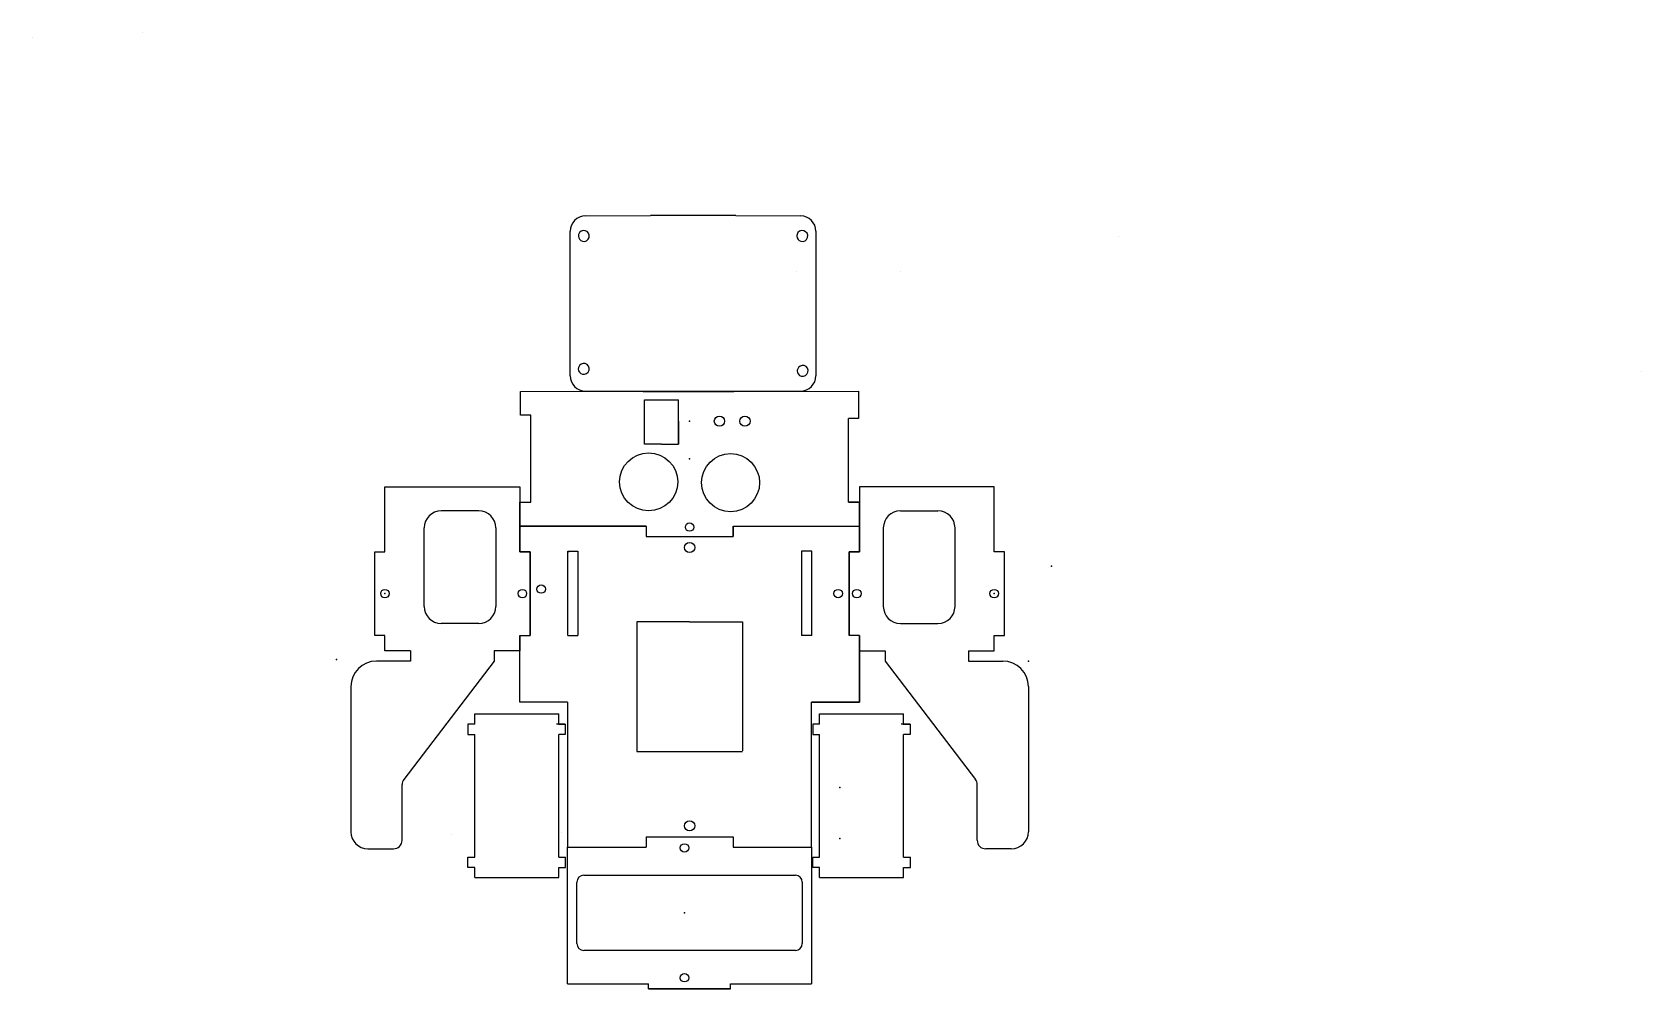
# Model space of a CAD drawing. Header units: millimetres. Extents: x -299 to 173, y -124 to 17594.
# Drawn here: x -298.6 to 173, y -123.7 to 156.4 of the extents above; entities outside this region: 1.
import ezdxf

# ---------------------------------------------------------------- set-up
doc = ezdxf.new("R2010")
doc.units = ezdxf.units.MM
doc.header["$MEASUREMENT"] = 0
doc.layers.add('CENFOBOT EXPOCENFO v1_CENFOBOT (1)', color=7, linetype='Continuous')

msp = doc.modelspace()

# ---------------------------------------------------------------- linework, layer by layer
at = {"layer": 'CENFOBOT EXPOCENFO v1_CENFOBOT (1)'}
for p, q in [((133.02, 17593.9), (133.02, 17530.21)), ((-266.21, 156.44), (-266.21, 156.44)), ((-298.61, 154.81), (-298.61, 154.81)), ((-136.52, 102.63), (-117.5, 102.75)), ((-92.5, 102.75), (-117.5, 102.75)), ((-92.5, 102.75), (-73.47, 102.63)), ((-141, 55.83), (-141, 98.13)), ((-69, 98.13), (-69, 55.83)), ((19.6, 96.73), (19.6, 96.73)), ((-74.83, 86.24), (-74.83, 86.24)), ((-44.17, 86.24), (-44.17, 86.24)), ((-74.47, 57.23), (-74.48, 57.22)), ((172.96, 57.2), (172.96, 57.2)), ((-155.5, 51.23), (-56.5, 51.26)), ((-155.5, 44.25), (-155.5, 51.23)), ((-136.5, 51.33), (-73.5, 51.33)), ((-119.58, 51.25), (-93.07, 51.25)), ((-119.58, 51.25), (-119.58, 51.25)), ((-119.25, 35.75), (-119.25, 48.75)), ((-119.25, 35.75), (-119.25, 48.75)), ((-119.25, 48.75), (-109.25, 48.75)), ((-109.25, 35.77), (-109.25, 48.75)), ((-93.07, 51.25), (-93.07, 51.25)), ((-56.5, 51.26), (-56.5, 43.25)), ((-152.5, 44.25), (-155.5, 44.25)), ((-152.5, 18.75), (-152.5, 44.25)), ((-109.25, 42.5), (-109.25, 35.77)), ((-56.5, 43.25), (-59.5, 43.25)), ((-59.5, 18.75), (-59.5, 43.25)), ((-114.25, 35.75), (-119.25, 35.75)), ((-114.25, 35.75), (-109.25, 35.77)), ((-195.25, 23.25), (-155.75, 23.25)), ((-195.25, 4.25), (-195.25, 23.25)), ((-155.75, 23.25), (-155.75, 4.25)), ((-16.75, 23.25), (-56.25, 23.25)), ((-56.25, 23.25), (-56.25, 4.25)), ((-16.75, 4.25), (-16.75, 23.25)), ((-167.75, 16.25), (-178.75, 16.25)), ((-155.75, 18.75), (-152.5, 18.75)), ((-155.75, 11.75), (-155.75, 18.75)), ((-56.5, 18.75), (-59.5, 18.75)), ((-59.5, 18.75), (-56.5, 18.75)), ((-59.5, 18.75), (-56.37, 18.75)), ((-56.37, 18.75), (-56.37, 4.25)), ((-44.25, 16.25), (-33.25, 16.25)), ((-183.75, -11.75), (-183.75, 11.25)), ((-162.75, 11.25), (-162.75, -11.75)), ((-118.74, 11.75), (-155.75, 11.75)), ((-155.75, 11.75), (-152.5, 11.75)), ((-155.75, 11.75), (-118.75, 11.75)), ((-155.75, 11.75), (-155.75, 4.25)), ((-155.75, 11.75), (-118.75, 11.75)), ((-155.75, 4.25), (-155.75, 11.75)), ((-118.75, 11.75), (-118.75, 8.75)), ((-118.74, 11.75), (-118.74, 8.75)), ((-93.27, 11.75), (-56.37, 11.76)), ((-93.27, 8.75), (-93.27, 11.75)), ((-93.26, 11.75), (-56.37, 11.76)), ((-93.26, 11.75), (-93.26, 8.75)), ((-49.25, 11.25), (-49.25, -11.75)), ((-28.25, -11.75), (-28.25, 11.25)), ((-118.75, 8.75), (-93.27, 8.75)), ((-118.74, 8.75), (-93.26, 8.75)), ((-198.25, -20.25), (-198.25, 4.25)), ((-198.25, 4.25), (-195.25, 4.25)), ((-155.75, 4.25), (-152.75, 4.25)), ((-152.75, 4.25), (-155.75, 4.25)), ((-152.75, 4.25), (-152.75, -20.25)), ((-152.75, -20.25), (-152.75, 4.25)), ((-141.72, 4.45), (-138.72, 4.45)), ((-141.72, -20.25), (-141.72, 4.45)), ((-141.26, 4.25), (-141.72, 4.25)), ((-138.72, 4.45), (-138.72, -20.25)), ((-73.22, 4.45), (-73.22, -20.25)), ((-70.22, 4.45), (-73.22, 4.45)), ((-70.22, -20.25), (-70.22, 4.45)), ((-56.37, 4.25), (-59.25, 4.25)), ((-59.25, 4.25), (-56.25, 4.25)), ((-59.25, -20.25), (-59.25, 4.25)), ((-59.25, 4.25), (-59.25, -20.25)), ((-59.25, 4.25), (-56.25, 4.25)), ((-13.75, 4.25), (-16.75, 4.25)), ((-13.75, -20.25), (-13.75, 4.25)), ((-167.75, -16.75), (-178.75, -16.75)), ((-106, -16.25), (-121.5, -16.25)), ((-121.5, -16.25), (-121.5, -54.25)), ((-106, -16.25), (-90.5, -16.25)), ((-90.5, -16.25), (-90.5, -54)), ((-44.25, -16.75), (-33.25, -16.75)), ((-195.25, -20.25), (-198.25, -20.25)), ((-195.25, -24.75), (-195.25, -20.25)), ((-155.75, -20.25), (-152.75, -20.25)), ((-155.75, -39.75), (-155.75, -20.25)), ((-155.75, -39.75), (-155.75, -20.25)), ((-155.75, -20.25), (-155.75, -24.75)), ((-155.75, -24.75), (-155.75, -20.25)), ((-155.75, -20.25), (-152.75, -20.25)), ((-141.72, -20.25), (-138.72, -20.25)), ((-70.22, -20.25), (-73.22, -20.25)), ((-56.25, -20.25), (-59.25, -20.25)), ((-56.25, -20.25), (-59.25, -20.25)), ((-56.25, -24.75), (-56.25, -20.25)), ((-56.25, -20.25), (-56.25, -24.75)), ((-56.25, -39.75), (-56.25, -20.25)), ((-56.25, -20.25), (-56.25, -39.75)), ((-16.75, -24.75), (-16.75, -20.25)), ((-16.75, -20.25), (-13.75, -20.25)), ((-187.75, -27.75), (-197.75, -27.75)), ((-187.75, -24.75), (-195.25, -24.75)), ((-163.25, -27.75), (-189.74, -62.44)), ((-187.75, -24.75), (-187.75, -27.75)), ((-163.25, -24.75), (-163.25, -27.75)), ((-155.75, -24.75), (-163.25, -24.75)), ((-56.25, -24.75), (-48.75, -24.75)), ((-48.75, -24.75), (-48.75, -27.75)), ((-48.75, -27.75), (-22.26, -62.44)), ((-24.25, -24.75), (-16.75, -24.75)), ((-24.25, -24.75), (-24.25, -27.75)), ((-24.25, -27.75), (-14.25, -27.75)), ((-205.25, -35.25), (-205.25, -77.75)), ((-6.75, -35.25), (-6.75, -77.75)), ((-141.75, -39.75), (-155.75, -39.75)), ((-141.75, -39.75), (-141.75, -82.25)), ((-70.25, -39.75), (-56.25, -39.75)), ((-70.25, -82.25), (-70.25, -39.75)), ((-56.25, -39.75), (-70.25, -39.75)), ((-168.93, -46.22), (-170.93, -46.22)), ((-170.93, -46.22), (-170.93, -49.22)), ((-168.93, -46.22), (-168.93, -43.22)), ((-168.93, -43.22), (-144.33, -43.22)), ((-142.42, -46.22), (-145, -46.22)), ((-144.42, -46.22), (-142.42, -46.22)), ((-144.33, -46.22), (-144.33, -43.22)), ((-144.33, -46.22), (-142.42, -46.22)), ((-142.42, -46.22), (-142.42, -49.22)), ((-69.93, -46.22), (-69.93, -49.22)), ((-67.93, -46.22), (-69.93, -46.22)), ((-67.93, -46.22), (-67.93, -43.22)), ((-67.93, -43.22), (-43.33, -43.22)), ((-41.42, -46.22), (-44, -46.22)), ((-43.42, -46.22), (-41.42, -46.22)), ((-43.33, -46.22), (-43.33, -43.22)), ((-43.33, -46.22), (-41.42, -46.22)), ((-41.42, -46.22), (-41.42, -49.22)), ((-170.93, -49.22), (-168.93, -49.22)), ((-168.93, -85.22), (-168.93, -49.22)), ((-144.33, -85.22), (-144.33, -49.22)), ((-142.42, -49.22), (-144.33, -49.22)), ((-69.93, -49.22), (-67.93, -49.22)), ((-67.93, -85.22), (-67.93, -49.22)), ((-43.33, -85.22), (-43.33, -49.22)), ((-41.42, -49.22), (-43.33, -49.22)), ((-121.5, -54.25), (-90.5, -54.25)), ((-190.25, -80.25), (-190.25, -63.95)), ((-21.75, -80.25), (-21.75, -63.95)), ((-175.86, -78.69), (-175.86, -78.69)), ((-143.46, -78.06), (-143.46, -78.06)), ((-118.75, -79.25), (-93.25, -79.25)), ((-118.75, -79.25), (-118.75, -82.25)), ((-118.75, -79.25), (-93.25, -79.25)), ((-118.75, -79.25), (-93.25, -79.25)), ((-118.75, -79.25), (-118.75, -82.25)), ((-93.25, -79.25), (-93.25, -82.25)), ((-93.25, -79.25), (-93.25, -82.25)), ((-200.25, -82.75), (-192.75, -82.75)), ((-141.75, -82.25), (-118.75, -82.25)), ((-141.75, -122.25), (-141.75, -82.25)), ((-141.75, -82.25), (-118.75, -82.25)), ((-93.25, -82.25), (-70.25, -82.25)), ((-93.25, -82.25), (-70.25, -82.25)), ((-70.25, -82.25), (-70.25, -122.25)), ((-11.75, -82.75), (-19.25, -82.75)), ((-170.93, -85.22), (-168.93, -85.22)), ((-170.93, -88.22), (-170.93, -85.22)), ((-168.93, -88.22), (-170.93, -88.22)), ((-168.93, -91.12), (-168.93, -88.22)), ((-144.33, -85.22), (-142.33, -85.22)), ((-144.33, -88.22), (-142.33, -88.22)), ((-144.33, -91.12), (-144.33, -88.22)), ((-142.33, -88.22), (-142.33, -85.22)), ((-69.93, -88.22), (-69.93, -85.22)), ((-69.93, -85.22), (-67.93, -85.22)), ((-67.93, -88.22), (-69.93, -88.22)), ((-67.93, -91.12), (-67.93, -88.22)), ((-43.33, -85.22), (-41.33, -85.22)), ((-43.33, -91.12), (-43.33, -88.22)), ((-43.33, -88.22), (-41.33, -88.22)), ((-41.33, -88.22), (-41.33, -85.22)), ((-168.93, -91.12), (-144.33, -91.12)), ((-139, -110.5), (-139, -92.5)), ((-137, -90.5), (-75, -90.5)), ((-73, -92.5), (-73, -110.5)), ((-67.93, -91.12), (-43.33, -91.12)), ((-75, -112.5), (-137, -112.5)), ((-141.75, -122.25), (-118, -122.25)), ((-118, -123.75), (-118, -122.25)), ((-94, -123.75), (-94, -122.25)), ((-94, -122.25), (-70.25, -122.25)), ((-94, -123.75), (-118, -123.75)), ((-118, -123.75), (-94, -123.75)), ((-107.5, -123.75), (-118, -123.75))]:
    msp.add_line(p, q, dxfattribs=at)
for centre, radius in [((-97.27, 42.5), 1.5), ((-89.78, 42.5), 1.5), ((-118, 24.73), 8.5), ((-94, 24.5), 8.5), ((-106, 11.5), 1.25), ((-106, 5.5), 1.5), ((-195.25, -8.01), 1.25), ((-155, -8.01), 1.25), ((-149.5, -6.66), 1.25), ((-62.5, -8), 1.25), ((-57, -8.01), 1.25), ((-16.75, -8.01), 1.25), ((-106, -76), 1.5), ((-107.5, -82.5), 1.25), ((-107.52, -120.5), 1.25)]:
    msp.add_circle(centre, radius, dxfattribs=at)
for centre, radius, start, end in [((-136.5, 98.13), 4.5, 90.3485, 180), ((-73.5, 98.13), 4.5, 0, 89.6515), ((-136.5, 55.83), 4.5, 180, 270), ((-73.5, 55.83), 4.5, 270, 0), ((-178.75, 11.25), 5, 90, 180), ((-167.75, 11.25), 5, 0, 90), ((-44.25, 11.25), 5, 90, 180), ((-33.25, 11.25), 5, 0, 90), ((-178.75, -11.75), 5, 180, 270), ((-167.75, -11.75), 5, 270, 0), ((-44.25, -11.75), 5, 180, 270), ((-33.25, -11.75), 5, 270, 0), ((-197.75, -35.25), 7.5, 90, 180), ((-14.25, -35.25), 7.5, 360, 90), ((-187.75, -63.95), 2.5, 142.6333, 180), ((-24.25, -63.95), 2.5, 360, 37.3667), ((-200.25, -77.75), 5, 180, 270), ((-11.75, -77.75), 5, 270, 360), ((-192.75, -80.25), 2.5, 270, 0), ((-19.25, -80.25), 2.5, 180, 270), ((-137, -92.5), 2, 90, 180), ((-75, -92.5), 2, 360, 90), ((-137, -110.5), 2, 180, 270), ((-75, -110.5), 2, 270, 0)]:
    msp.add_arc(centre, radius, start, end, dxfattribs=at)
for points in [[(-138.55, 97.18), (-138.59, 97.03), (-138.6, 96.88), (-138.6, 96.73)], [(-138.6, 96.73), (-138.58, 96.02), (-138.1, 95.4), (-137.41, 95.22)], [(-136.59, 98.31), (-137.44, 98.54), (-138.32, 98.03), (-138.55, 97.18)], [(-137.41, 95.22), (-136.56, 94.99), (-135.68, 95.5), (-135.45, 96.35)], [(-135.45, 96.35), (-135.23, 97.2), (-135.73, 98.08), (-136.59, 98.31)], [(-74.53, 97.16), (-74.57, 97.01), (-74.59, 96.86), (-74.59, 96.71)], [(-74.59, 96.71), (-74.57, 96), (-74.09, 95.39), (-73.4, 95.2)], [(-72.57, 98.29), (-73.43, 98.52), (-74.31, 98.02), (-74.53, 97.16)], [(-73.4, 95.2), (-72.55, 94.97), (-71.67, 95.48), (-71.44, 96.33)], [(-71.44, 96.33), (-71.21, 97.19), (-71.72, 98.06), (-72.57, 98.29)], [(-138.55, 58.26), (-138.59, 58.11), (-138.61, 57.96), (-138.61, 57.81)], [(-138.61, 57.81), (-138.59, 57.1), (-138.11, 56.49), (-137.42, 56.3)], [(-136.59, 59.39), (-137.45, 59.62), (-138.32, 59.11), (-138.55, 58.26)], [(-137.42, 56.3), (-136.57, 56.07), (-135.69, 56.58), (-135.46, 57.43)], [(-135.46, 57.43), (-135.23, 58.29), (-135.74, 59.16), (-136.59, 59.39)], [(-74.41, 57.68), (-74.46, 57.53), (-74.48, 57.38), (-74.47, 57.23)], [(-74.48, 57.22), (-74.47, 56.51), (-73.99, 55.9), (-73.31, 55.7)], [(-72.44, 58.79), (-73.29, 59.03), (-74.18, 58.53), (-74.41, 57.68)], [(-73.31, 55.7), (-72.46, 55.47), (-71.57, 55.96), (-71.34, 56.82)], [(-71.34, 56.82), (-71.1, 57.67), (-71.59, 58.55), (-72.44, 58.79)]]:
    msp.add_open_spline(points, degree=3, dxfattribs=at)
for p in [(-106, 42.5), (-106, 31.5), (-106, 31.5), (-106, 31.5), (0, 0), (-195.25, -8.01), (-16.75, -8.01), (-209.5, -27.25), (-6.75, -27.75), (-62, -64.75), (-62, -79.75), (-107.5, -101.5), (-107.5, -101.5)]:
    msp.add_point(p, dxfattribs=at)

doc.saveas('drawing.dxf')
